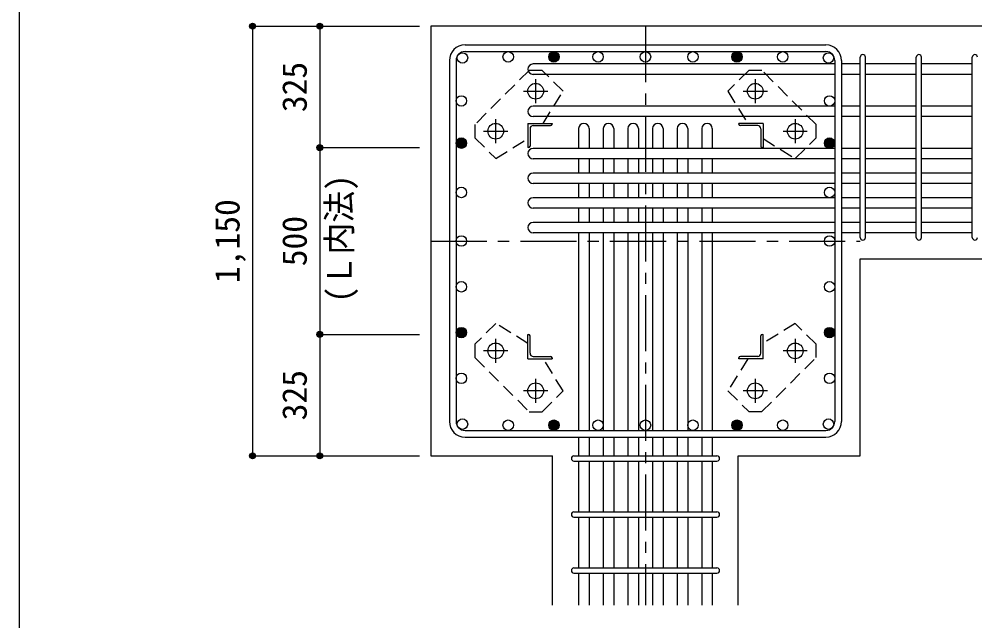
# Model space of a CAD drawing. Units: millimetres at full size, sheet at 1:30. Extents: x -5973 to 5954, y -4195 to 4201.
# Drawn here: x -5973 to -3414, y -2692 to -1081 of the extents above; entities that cross this region are included whole.
import ezdxf
from ezdxf.enums import TextEntityAlignment as Align

# ---------------------------------------------------------------- set-up
doc = ezdxf.new("R2010")
doc.units = ezdxf.units.MM
doc.header["$LTSCALE"] = 30
doc.header["$PDMODE"] = 32
doc.header["$PDSIZE"] = 15
doc.linetypes.add('CHAIN1', pattern=[8, 5, -1, 1, -1])
doc.linetypes.add('DASHED1', pattern=[1.8, 1.2, -0.6])
for name, color, linetype in [('0-1', 2, 'Continuous'), ('0-2', 4, 'Continuous'), ('0-3', 4, 'Continuous'), ('0-4', 7, 'Continuous'), ('0-5', 7, 'Continuous'), ('0-6', 7, 'Continuous'), ('0-7', 4, 'Continuous'), ('0-9', 4, 'DASHED1'), ('0-D', 4, 'Continuous'), ('F-0_枠', 6, 'Continuous')]:
    doc.layers.add(name, color=color, linetype=linetype)
doc.styles.add('ＭＳ ゴシック', font='')
doc.styles.get('ＭＳ ゴシック').set_extended_font_data('MS Gothic')

msp = doc.modelspace()

# ---------------------------------------------------------------- linework, layer by layer
at = {"layer": '0-1'}
for p, q in [((-3320.8, -1099.89), (-4870.8, -1099.89)), ((-4870.8, -1099.89), (-4870.8, -2249.89)), ((-3720.8, -1722.39), (-3320.8, -1722.39)), ((-3720.8, -2249.89), (-3720.8, -1722.39)), ((-4870.8, -2249.89), (-4544.3, -2249.89)), ((-4544.3, -2649.89), (-4544.3, -2249.89))]:
    msp.add_line(p, q, dxfattribs=at)
msp.add_lwpolyline([(-4047.3, -2649.89), (-4047.3, -2249.89), (-3720.8, -2249.89)], dxfattribs=at)
at = {"layer": '0-2', "linetype": 'CHAIN1'}
for p, q in [((-4589.8, -1306.09), (-4589.8, -1241.59)), ((-4001.8, -1241.6), (-4001.8, -1306.09)), ((-4622.1, -1273.89), (-4557.6, -1273.89)), ((-4034, -1273.89), (-3969.5, -1273.89)), ((-4696.8, -1413.09), (-4696.8, -1348.59)), ((-3894.8, -1348.6), (-3894.8, -1413.09)), ((-4729.1, -1380.89), (-4664.6, -1380.89)), ((-3927, -1380.89), (-3862.5, -1380.89)), ((-4696.8, -2001.19), (-4696.8, -1936.7)), ((-3894.8, -1936.7), (-3894.8, -2001.2)), ((-4664.6, -1968.89), (-4729.1, -1968.89)), ((-3862.5, -1968.89), (-3927, -1968.89)), ((-4589.8, -2108.19), (-4589.8, -2043.7)), ((-4001.8, -2043.7), (-4001.8, -2108.2)), ((-4557.6, -2075.89), (-4622.1, -2075.89)), ((-3969.5, -2075.89), (-4034, -2075.89))]:
    msp.add_line(p, q, dxfattribs=at)
at = {"layer": '0-2'}
for p, q in [((-4610.8, -1359.89), (-4545.8, -1359.89)), ((-4610.8, -1359.89), (-4610.8, -1424.89)), ((-4604.8, -1374.39), (-4604.8, -1420.89)), ((-4596.3, -1365.89), (-4549.8, -1365.89)), ((-4545.8, -1359.89), (-4545.8, -1361.89)), ((-3980.8, -1359.89), (-4045.8, -1359.89)), ((-4045.8, -1361.89), (-4045.8, -1359.89)), ((-3995.3, -1365.89), (-4041.8, -1365.89)), ((-3986.8, -1374.39), (-3986.8, -1420.89)), ((-3980.8, -1359.89), (-3980.8, -1424.89)), ((-4608.8, -1424.89), (-4610.8, -1424.89)), ((-3980.8, -1424.89), (-3982.8, -1424.89)), ((-4610.8, -1924.89), (-4608.8, -1924.89)), ((-4610.8, -1989.89), (-4610.8, -1924.89)), ((-4604.8, -1975.39), (-4604.8, -1928.89)), ((-3986.8, -1975.39), (-3986.8, -1928.89)), ((-3982.8, -1924.89), (-3980.8, -1924.89)), ((-3980.8, -1989.89), (-3980.8, -1924.89)), ((-4610.8, -1989.89), (-4545.8, -1989.89)), ((-4596.3, -1983.89), (-4549.8, -1983.89)), ((-4545.8, -1987.89), (-4545.8, -1989.89)), ((-4045.8, -1989.89), (-4045.8, -1987.89)), ((-3980.8, -1989.89), (-4045.8, -1989.89)), ((-3995.3, -1983.89), (-4041.8, -1983.89))]:
    msp.add_line(p, q, dxfattribs=at)
at = {"layer": '0-2', "color": 3}
for centre in [(-4589.8, -1273.89), (-4001.8, -1273.89), (-4696.8, -1380.89), (-3894.8, -1380.89), (-4696.8, -1968.89), (-3894.8, -1968.89), (-4589.8, -2075.89), (-4001.8, -2075.89)]:
    msp.add_circle(centre, 21, dxfattribs=at)
at = {"layer": '0-2'}
for centre, radius, start, end in [((-4596.3, -1374.39), 8.5, 90, 180), ((-4549.8, -1361.89), 4, 270, 0), ((-4041.8, -1361.89), 4, 180, 270), ((-3995.3, -1374.39), 8.5, 0, 90), ((-4608.8, -1420.89), 4, 270, 0), ((-3982.8, -1420.89), 4, 180, 270), ((-4608.8, -1928.89), 4, 0, 90), ((-3982.8, -1928.89), 4, 90, 180), ((-4596.3, -1975.39), 8.5, 180, 270), ((-4549.8, -1987.89), 4, 0, 90), ((-4041.8, -1987.89), 4, 90, 180), ((-3995.3, -1975.39), 8.5, 270, 0)]:
    msp.add_arc(centre, radius, start, end, dxfattribs=at)
at = {"layer": '0-3', "color": 3}
for centre in [(-4785.87, -1184.82), (-4785.87, -1184.82), (-4663.35, -1181.89), (-4540.84, -1181.89), (-4422.8, -1181.89), (-4295.8, -1181.89), (-4168.8, -1181.89), (-4050.77, -1181.89), (-3928.25, -1181.89), (-3805.73, -1184.82), (-3805.73, -1184.82), (-4788.8, -1299.86), (-3802.8, -1299.86), (-4788.8, -1412.89), (-3802.8, -1412.89), (-4788.8, -1544.89), (-3802.8, -1544.89), (-4788.8, -1674.89), (-3802.8, -1674.89), (-4788.8, -1797.41), (-3802.8, -1797.41), (-4788.8, -1919.93), (-3802.8, -1919.93), (-4788.8, -2042.45), (-3802.8, -2042.45), (-4785.87, -2164.97), (-4663.35, -2167.89), (-4540.84, -2167.89), (-4422.8, -2167.89), (-4295.8, -2167.89), (-4168.8, -2167.89), (-4050.77, -2167.89), (-3928.25, -2167.89), (-3805.73, -2164.97)]:
    msp.add_circle(centre, 14, dxfattribs=at)
at = {"layer": '0-3'}
for centre, radius in [((-4540.84, -1181.89), 12.44), ((-4540.84, -1181.89), 10.89), ((-4540.84, -1181.89), 9.33), ((-4540.84, -1181.89), 7.78), ((-4540.84, -1181.89), 6.22), ((-4050.77, -1181.89), 12.44), ((-4050.77, -1181.89), 10.89), ((-4050.77, -1181.89), 9.33), ((-4050.77, -1181.89), 7.78), ((-4050.77, -1181.89), 6.22), ((-4540.84, -1181.89), 4.67), ((-4540.84, -1181.89), 3.11), ((-4540.84, -1181.89), 1.56), ((-4050.77, -1181.89), 4.67), ((-4050.77, -1181.89), 3.11), ((-4050.77, -1181.89), 1.56), ((-4788.8, -1412.89), 12.44), ((-4788.8, -1412.89), 10.89), ((-4788.8, -1412.89), 9.33), ((-4788.8, -1412.89), 7.78), ((-4788.8, -1412.89), 6.22), ((-3802.8, -1412.89), 12.44), ((-3802.8, -1412.89), 10.89), ((-3802.8, -1412.89), 9.33), ((-3802.8, -1412.89), 7.78), ((-3802.8, -1412.89), 6.22), ((-4788.8, -1412.89), 4.67), ((-4788.8, -1412.89), 3.11), ((-4788.8, -1412.89), 1.56), ((-3802.8, -1412.89), 4.67), ((-3802.8, -1412.89), 3.11), ((-3802.8, -1412.89), 1.56), ((-4788.8, -1919.93), 12.44), ((-4788.8, -1919.93), 10.89), ((-4788.8, -1919.93), 9.33), ((-4788.8, -1919.93), 7.78), ((-4788.8, -1919.93), 6.22), ((-4788.8, -1919.93), 4.67), ((-4788.8, -1919.93), 3.11), ((-4788.8, -1919.93), 1.56), ((-3802.8, -1919.93), 12.44), ((-3802.8, -1919.93), 10.89), ((-3802.8, -1919.93), 9.33), ((-3802.8, -1919.93), 7.78), ((-3802.8, -1919.93), 6.22), ((-3802.8, -1919.93), 4.67), ((-3802.8, -1919.93), 3.11), ((-3802.8, -1919.93), 1.56), ((-4540.84, -2167.89), 12.44), ((-4540.84, -2167.89), 10.89), ((-4540.84, -2167.89), 9.33), ((-4540.84, -2167.89), 7.78), ((-4540.84, -2167.89), 6.22), ((-4540.84, -2167.89), 4.67), ((-4540.84, -2167.89), 3.11), ((-4540.84, -2167.89), 1.56), ((-4050.77, -2167.89), 12.44), ((-4050.77, -2167.89), 10.89), ((-4050.77, -2167.89), 9.33), ((-4050.77, -2167.89), 7.78), ((-4050.77, -2167.89), 6.22), ((-4050.77, -2167.89), 4.67), ((-4050.77, -2167.89), 3.11), ((-4050.77, -2167.89), 1.56)]:
    msp.add_circle(centre, radius, dxfattribs=at)
at = {"layer": '0-4'}
for p, q in [((-4778.8, -1149.89), (-3812.8, -1149.89)), ((-4778.8, -1167.89), (-3812.8, -1167.89)), ((-4820.8, -1191.89), (-4820.8, -2157.89)), ((-4802.8, -1191.89), (-4802.8, -2157.89)), ((-3788.8, -1191.89), (-3788.8, -2157.89)), ((-3770.8, -1191.89), (-3770.8, -2157.89)), ((-4778.8, -2181.89), (-3812.8, -2181.89)), ((-4778.8, -2199.89), (-3812.8, -2199.89))]:
    msp.add_line(p, q, dxfattribs=at)
for centre, radius, start, end in [((-4778.8, -1191.89), 42, 90, 180), ((-3812.8, -1191.89), 42, 0, 90), ((-4778.8, -1191.89), 24, 90, 180), ((-3812.8, -1191.89), 24, 0, 90), ((-4778.8, -2157.89), 42, 180, 270), ((-4778.8, -2157.89), 24, 180, 270), ((-3812.8, -2157.89), 42, 270, 0), ((-3812.8, -2157.89), 24, 270, 0)]:
    msp.add_arc(centre, radius, start, end, dxfattribs=at)
at = {"layer": '0-5'}
for p, q in [((-3788.8, -1200.82), (-4596.8, -1200.82)), ((-3720.8, -1200.82), (-3770.8, -1200.82)), ((-3570.8, -1200.82), (-3706.8, -1200.82)), ((-3420.8, -1200.82), (-3556.8, -1200.82)), ((-3788.8, -1228.82), (-4596.8, -1228.82)), ((-3720.8, -1228.82), (-3770.8, -1228.82)), ((-3570.8, -1228.82), (-3706.8, -1228.82)), ((-3420.8, -1228.82), (-3556.8, -1228.82)), ((-3788.8, -1313.86), (-4596.8, -1313.86)), ((-3720.8, -1313.86), (-3770.8, -1313.86)), ((-3570.8, -1313.86), (-3706.8, -1313.86)), ((-3420.8, -1313.86), (-3556.8, -1313.86)), ((-3788.8, -1341.86), (-4596.8, -1341.86)), ((-3720.8, -1341.86), (-3770.8, -1341.86)), ((-3570.8, -1341.86), (-3706.8, -1341.86)), ((-3420.8, -1341.86), (-3556.8, -1341.86)), ((-4474.8, -1373.89), (-4474.8, -1426.89)), ((-4446.8, -1373.89), (-4446.8, -1426.89)), ((-4408.8, -1373.89), (-4408.8, -1426.89)), ((-4380.8, -1373.89), (-4380.8, -1426.89)), ((-4342.8, -1373.89), (-4342.8, -1426.89)), ((-4314.8, -1373.89), (-4314.8, -1426.89)), ((-4276.8, -1373.89), (-4276.8, -1426.89)), ((-4248.8, -1373.89), (-4248.8, -1426.89)), ((-4210.8, -1373.89), (-4210.8, -1426.89)), ((-4182.8, -1373.89), (-4182.8, -1426.89)), ((-4144.8, -1373.89), (-4144.8, -1426.89)), ((-4116.8, -1373.89), (-4116.8, -1426.89)), ((-3788.8, -1426.89), (-4596.8, -1426.89)), ((-3720.8, -1426.89), (-3770.8, -1426.89)), ((-3570.8, -1426.89), (-3706.8, -1426.89)), ((-3420.8, -1426.89), (-3556.8, -1426.89)), ((-3788.8, -1454.89), (-4596.8, -1454.89)), ((-4474.8, -1454.89), (-4474.8, -1492.89)), ((-4446.8, -1454.89), (-4446.8, -1492.89)), ((-4408.8, -1454.89), (-4408.8, -1492.89)), ((-4380.8, -1454.89), (-4380.8, -1492.89)), ((-4342.8, -1454.89), (-4342.8, -1492.89)), ((-4314.8, -1454.89), (-4314.8, -1492.89)), ((-4276.8, -1454.89), (-4276.8, -1492.89)), ((-4248.8, -1454.89), (-4248.8, -1492.89)), ((-4210.8, -1454.89), (-4210.8, -1492.89)), ((-4182.8, -1454.89), (-4182.8, -1492.89)), ((-4144.8, -1454.89), (-4144.8, -1492.89)), ((-4116.8, -1454.89), (-4116.8, -1492.89)), ((-3720.8, -1454.89), (-3770.8, -1454.89)), ((-3570.8, -1454.89), (-3706.8, -1454.89)), ((-3420.8, -1454.89), (-3556.8, -1454.89)), ((-3788.8, -1492.89), (-4596.8, -1492.89)), ((-3720.8, -1492.89), (-3770.8, -1492.89)), ((-3570.8, -1492.89), (-3706.8, -1492.89)), ((-3420.8, -1492.89), (-3556.8, -1492.89)), ((-3788.8, -1520.89), (-4596.8, -1520.89)), ((-4474.8, -1520.89), (-4474.8, -1558.89)), ((-4446.8, -1520.89), (-4446.8, -1558.89)), ((-4408.8, -1520.89), (-4408.8, -1558.89)), ((-4380.8, -1520.89), (-4380.8, -1558.89)), ((-4342.8, -1520.89), (-4342.8, -1558.89)), ((-4314.8, -1520.89), (-4314.8, -1558.89)), ((-4276.8, -1520.89), (-4276.8, -1558.89)), ((-4248.8, -1520.89), (-4248.8, -1558.89)), ((-4210.8, -1520.89), (-4210.8, -1558.89)), ((-4182.8, -1520.89), (-4182.8, -1558.89)), ((-4144.8, -1520.89), (-4144.8, -1558.89)), ((-4116.8, -1520.89), (-4116.8, -1558.89)), ((-3720.8, -1520.89), (-3770.8, -1520.89)), ((-3570.8, -1520.89), (-3706.8, -1520.89)), ((-3420.8, -1520.89), (-3556.8, -1520.89)), ((-3788.8, -1558.89), (-4596.8, -1558.89)), ((-3720.8, -1558.89), (-3770.8, -1558.89)), ((-3570.8, -1558.89), (-3706.8, -1558.89)), ((-3420.8, -1558.89), (-3556.8, -1558.89)), ((-3788.8, -1586.89), (-4596.8, -1586.89)), ((-4474.8, -1586.89), (-4474.8, -1624.89)), ((-4446.8, -1586.89), (-4446.8, -1624.89)), ((-4408.8, -1586.89), (-4408.8, -1624.89)), ((-4380.8, -1586.89), (-4380.8, -1624.89)), ((-4342.8, -1586.89), (-4342.8, -1624.89)), ((-4314.8, -1586.89), (-4314.8, -1624.89)), ((-4276.8, -1586.89), (-4276.8, -1624.89)), ((-4248.8, -1586.89), (-4248.8, -1624.89)), ((-4210.8, -1586.89), (-4210.8, -1624.89)), ((-4182.8, -1586.89), (-4182.8, -1624.89)), ((-4144.8, -1586.89), (-4144.8, -1624.89)), ((-4116.8, -1586.89), (-4116.8, -1624.89)), ((-3720.8, -1586.89), (-3770.8, -1586.89)), ((-3570.8, -1586.89), (-3706.8, -1586.89)), ((-3420.8, -1586.89), (-3556.8, -1586.89)), ((-3788.8, -1624.89), (-4596.8, -1624.89)), ((-3720.8, -1624.89), (-3770.8, -1624.89)), ((-3570.8, -1624.89), (-3706.8, -1624.89)), ((-3420.8, -1624.89), (-3556.8, -1624.89)), ((-3788.8, -1652.89), (-4596.8, -1652.89)), ((-4474.8, -1652.89), (-4474.8, -2181.89)), ((-4446.8, -1652.89), (-4446.8, -2181.89)), ((-4408.8, -1652.89), (-4408.8, -2181.89)), ((-4380.8, -1652.89), (-4380.8, -2181.89)), ((-4342.8, -1652.89), (-4342.8, -2181.89)), ((-4314.8, -1652.89), (-4314.8, -2181.89)), ((-4276.8, -1652.89), (-4276.8, -2181.89)), ((-4248.8, -1652.89), (-4248.8, -2181.89)), ((-4210.8, -1652.89), (-4210.8, -2181.89)), ((-4182.8, -1652.89), (-4182.8, -2181.89)), ((-4144.8, -1652.89), (-4144.8, -2181.89)), ((-4116.8, -1652.89), (-4116.8, -2181.89)), ((-3720.8, -1652.89), (-3770.8, -1652.89)), ((-3570.8, -1652.89), (-3706.8, -1652.89)), ((-3420.8, -1652.89), (-3556.8, -1652.89)), ((-4474.8, -2199.89), (-4474.8, -2249.89)), ((-4446.8, -2199.89), (-4446.8, -2249.89)), ((-4408.8, -2199.89), (-4408.8, -2249.89)), ((-4380.8, -2199.89), (-4380.8, -2249.89)), ((-4342.8, -2199.89), (-4342.8, -2249.89)), ((-4314.8, -2199.89), (-4314.8, -2249.89)), ((-4276.8, -2199.89), (-4276.8, -2249.89)), ((-4248.8, -2199.89), (-4248.8, -2249.89)), ((-4210.8, -2199.89), (-4210.8, -2249.89)), ((-4182.8, -2199.89), (-4182.8, -2249.89)), ((-4144.8, -2199.89), (-4144.8, -2249.89)), ((-4116.8, -2199.89), (-4116.8, -2249.89)), ((-4474.8, -2263.89), (-4474.8, -2399.89)), ((-4446.8, -2263.89), (-4446.8, -2399.89)), ((-4408.8, -2263.89), (-4408.8, -2399.89)), ((-4380.8, -2263.89), (-4380.8, -2399.89)), ((-4342.8, -2263.89), (-4342.8, -2399.89)), ((-4314.8, -2263.89), (-4314.8, -2399.89)), ((-4276.8, -2263.89), (-4276.8, -2399.89)), ((-4248.8, -2263.89), (-4248.8, -2399.89)), ((-4210.8, -2263.89), (-4210.8, -2399.89)), ((-4182.8, -2263.89), (-4182.8, -2399.89)), ((-4144.8, -2263.89), (-4144.8, -2399.89)), ((-4116.8, -2263.89), (-4116.8, -2399.89)), ((-4474.8, -2413.89), (-4474.8, -2549.89)), ((-4446.8, -2413.89), (-4446.8, -2549.89)), ((-4408.8, -2413.89), (-4408.8, -2549.89)), ((-4380.8, -2413.89), (-4380.8, -2549.89)), ((-4342.8, -2413.89), (-4342.8, -2549.89)), ((-4314.8, -2413.89), (-4314.8, -2549.89)), ((-4276.8, -2413.89), (-4276.8, -2549.89)), ((-4248.8, -2413.89), (-4248.8, -2549.89)), ((-4210.8, -2413.89), (-4210.8, -2549.89)), ((-4182.8, -2413.89), (-4182.8, -2549.89)), ((-4144.8, -2413.89), (-4144.8, -2549.89)), ((-4116.8, -2413.89), (-4116.8, -2549.89)), ((-4474.8, -2563.89), (-4474.8, -2649.89)), ((-4446.8, -2563.89), (-4446.8, -2649.89)), ((-4408.8, -2563.89), (-4408.8, -2649.89)), ((-4380.8, -2563.89), (-4380.8, -2649.89)), ((-4342.8, -2563.89), (-4342.8, -2649.89)), ((-4314.8, -2563.89), (-4314.8, -2649.89)), ((-4276.8, -2563.89), (-4276.8, -2649.89)), ((-4248.8, -2563.89), (-4248.8, -2649.89)), ((-4210.8, -2563.89), (-4210.8, -2649.89)), ((-4182.8, -2563.89), (-4182.8, -2649.89)), ((-4144.8, -2563.89), (-4144.8, -2649.89)), ((-4116.8, -2563.89), (-4116.8, -2649.89))]:
    msp.add_line(p, q, dxfattribs=at)
for centre, start, end in [((-4596.8, -1214.82), 90, 270), ((-4596.8, -1327.86), 90, 270), ((-4460.8, -1373.89), 0, 180), ((-4394.8, -1373.89), 0, 180), ((-4328.8, -1373.89), 0, 180), ((-4262.8, -1373.89), 0, 180), ((-4196.8, -1373.89), 0, 180), ((-4130.8, -1373.89), 0, 180), ((-4596.8, -1440.89), 90, 270), ((-4596.8, -1506.89), 90, 270), ((-4596.8, -1572.89), 90, 270), ((-4596.8, -1638.89), 90, 270)]:
    msp.add_arc(centre, 14, start, end, dxfattribs=at)
at = {"layer": '0-6'}
for p, q in [((-3720.8, -1665.39), (-3720.8, -1183.01)), ((-3706.8, -1665.39), (-3706.8, -1183.01)), ((-3570.8, -1665.39), (-3570.8, -1183.01)), ((-3556.8, -1665.39), (-3556.8, -1183.01)), ((-3420.8, -1665.39), (-3420.8, -1183.01)), ((-4487.3, -2249.89), (-4104.3, -2249.89)), ((-4487.3, -2263.89), (-4104.3, -2263.89)), ((-4487.3, -2399.89), (-4104.3, -2399.89)), ((-4487.3, -2413.89), (-4104.3, -2413.89)), ((-4487.3, -2549.89), (-4104.3, -2549.89)), ((-4487.3, -2563.89), (-4104.3, -2563.89))]:
    msp.add_line(p, q, dxfattribs=at)
for centre, start, end in [((-3713.8, -1183.01), 0, 180), ((-3713.8, -1183.01), 0, 180), ((-3713.8, -1183.01), 0, 180), ((-3713.8, -1183.01), 0, 180), ((-3563.8, -1183.01), 0, 180), ((-3413.8, -1183.01), 0, 180), ((-3713.8, -1665.39), 180, 0), ((-3713.8, -1665.39), 180, 0), ((-3713.8, -1665.39), 180, 0), ((-3713.8, -1665.39), 180, 0), ((-3563.8, -1665.39), 180, 0), ((-3413.8, -1665.39), 180, 0), ((-4487.3, -2256.89), 90, 270), ((-4487.3, -2256.89), 90, 270), ((-4487.3, -2256.89), 90, 270), ((-4487.3, -2256.89), 90, 270), ((-4104.3, -2256.89), 270, 90), ((-4104.3, -2256.89), 270, 90), ((-4104.3, -2256.89), 270, 90), ((-4104.3, -2256.89), 270, 90), ((-4487.3, -2406.89), 90, 270), ((-4104.3, -2406.89), 270, 90), ((-4487.3, -2556.89), 90, 270), ((-4104.3, -2556.89), 270, 90)]:
    msp.add_arc(centre, 7, start, end, dxfattribs=at)
at = {"layer": '0-9'}
for points in [[(-4607.6, -1218.19), (-4752.6, -1363.09), (-4752.6, -1398.49), (-4696.7, -1454.29), (-4610.8, -1400.89)], [(-4569.8, -1359.89), (-4516.4, -1273.99), (-4572.2, -1218.19), (-4607.6, -1218.19)], [(-3839.1, -1363.1), (-3984, -1218.09), (-4019.4, -1218.09), (-4075.2, -1273.99), (-4021.8, -1359.89)], [(-3980.8, -1400.89), (-3894.9, -1454.29), (-3839.1, -1398.49), (-3839.1, -1363.1)], [(-4610.8, -1948.89), (-4696.7, -1895.5), (-4752.5, -1951.3), (-4752.5, -1986.69)], [(-3984, -2131.6), (-3839, -1986.7), (-3839, -1951.3), (-3894.9, -1895.5), (-3980.8, -1948.89)], [(-4752.5, -1986.69), (-4607.6, -2131.7), (-4572.2, -2131.7), (-4516.4, -2075.8), (-4569.8, -1989.9)], [(-4021.8, -1989.9), (-4075.2, -2075.8), (-4019.4, -2131.6), (-3984, -2131.6)]]:
    msp.add_lwpolyline(points, dxfattribs=at)
at = {"layer": '0-D'}
for p, q in [((-5347.84, -1099.89), (-5167.84, -1099.89)), ((-5347.84, -1099.89), (-5167.84, -1099.89)), ((-5347.84, -1099.89), (-5347.84, -2249.89)), ((-5167.84, -1099.89), (-5167.84, -1424.89)), ((-5167.84, -1099.89), (-4900.8, -1099.89)), ((-5167.84, -1424.89), (-4900.8, -1424.89)), ((-5167.84, -1424.89), (-5167.84, -1924.89)), ((-5167.84, -1924.89), (-4900.8, -1924.89)), ((-5167.84, -1924.89), (-5167.84, -2249.89)), ((-5167.84, -1924.89), (-4900.8, -1924.89)), ((-5347.84, -2249.89), (-5167.84, -2249.89)), ((-5167.84, -2249.89), (-4900.8, -2249.89)), ((-5167.84, -2249.89), (-4900.8, -2249.89))]:
    msp.add_line(p, q, dxfattribs=at)
at = {"layer": '0-D', "linetype": 'CHAIN1'}
for p, q in [((-4295.8, -1099.89), (-4295.8, -2649.89)), ((-4870.8, -1674.89), (-3720.8, -1674.89))]:
    msp.add_line(p, q, dxfattribs=at)
at = {"layer": '0-D'}
for centre, radius in [((-5347.84, -1099.89), 8), ((-5347.84, -1099.89), 7.2), ((-5347.84, -1099.89), 6.4), ((-5347.84, -1099.89), 5.6), ((-5347.84, -1099.89), 4.8), ((-5347.84, -1099.89), 4), ((-5347.84, -1099.89), 3.2), ((-5347.84, -1099.89), 2.4), ((-5347.84, -1099.89), 1.6), ((-5347.84, -1099.89), 0.8), ((-5167.84, -1099.89), 8), ((-5167.84, -1099.89), 7.2), ((-5167.84, -1099.89), 6.4), ((-5167.84, -1099.89), 5.6), ((-5167.84, -1099.89), 4.8), ((-5167.84, -1099.89), 4), ((-5167.84, -1099.89), 3.2), ((-5167.84, -1099.89), 2.4), ((-5167.84, -1099.89), 1.6), ((-5167.84, -1099.89), 0.8), ((-5167.84, -1424.89), 8), ((-5167.84, -1424.89), 7.2), ((-5167.84, -1424.89), 6.4), ((-5167.84, -1424.89), 5.6), ((-5167.84, -1424.89), 4.8), ((-5167.84, -1424.89), 4), ((-5167.84, -1424.89), 3.2), ((-5167.84, -1424.89), 2.4), ((-5167.84, -1424.89), 1.6), ((-5167.84, -1424.89), 0.8), ((-5167.84, -1924.89), 8), ((-5167.84, -1924.89), 7.2), ((-5167.84, -1924.89), 6.4), ((-5167.84, -1924.89), 5.6), ((-5167.84, -1924.89), 4.8), ((-5167.84, -1924.89), 4), ((-5167.84, -1924.89), 3.2), ((-5167.84, -1924.89), 2.4), ((-5167.84, -1924.89), 1.6), ((-5167.84, -1924.89), 0.8), ((-5347.84, -2249.89), 8), ((-5347.84, -2249.89), 7.2), ((-5347.84, -2249.89), 6.4), ((-5347.84, -2249.89), 5.6), ((-5347.84, -2249.89), 4.8), ((-5347.84, -2249.89), 4), ((-5347.84, -2249.89), 3.2), ((-5347.84, -2249.89), 2.4), ((-5347.84, -2249.89), 1.6), ((-5347.84, -2249.89), 0.8), ((-5167.84, -2249.89), 8), ((-5167.84, -2249.89), 7.2), ((-5167.84, -2249.89), 6.4), ((-5167.84, -2249.89), 5.6), ((-5167.84, -2249.89), 4.8), ((-5167.84, -2249.89), 4), ((-5167.84, -2249.89), 3.2), ((-5167.84, -2249.89), 2.4), ((-5167.84, -2249.89), 1.6), ((-5167.84, -2249.89), 0.8)]:
    msp.add_circle(centre, radius, dxfattribs=at)
at = {"layer": '0-D', "color": 7}
for p in [(-5347.84, -1099.89), (-5167.84, -1099.89), (-5167.84, -1424.89), (-5167.84, -1924.89), (-5347.84, -2249.89), (-5167.84, -2249.89)]:
    msp.add_point(p, dxfattribs=at)
at = {"layer": 'F-0_枠'}
msp.add_line((-5972.88, 4201.15), (-5972.88, -4195.24), dxfattribs=at)

# ---------------------------------------------------------------- texts
at = {"layer": '0-7', "style": 'ＭＳ ゴシック', "width": 0.95}
msp.add_text('(Ｌ内法)', height=65.98, rotation=90, dxfattribs=at).set_placement((-5062.78, -1839.49), align=Align.BOTTOM_LEFT)
at = {"layer": '0-D', "style": 'ＭＳ ゴシック'}
for s, p in [('325', (-5182.84, -1329.89)), ('1,150', (-5362.84, -1787.39)), ('500', (-5182.84, -1742.39)), ('325', (-5182.84, -2154.89))]:
    msp.add_text(s, height=65.98, rotation=90, dxfattribs=at).set_placement(p, align=Align.BOTTOM_LEFT)

doc.saveas('drawing.dxf')
